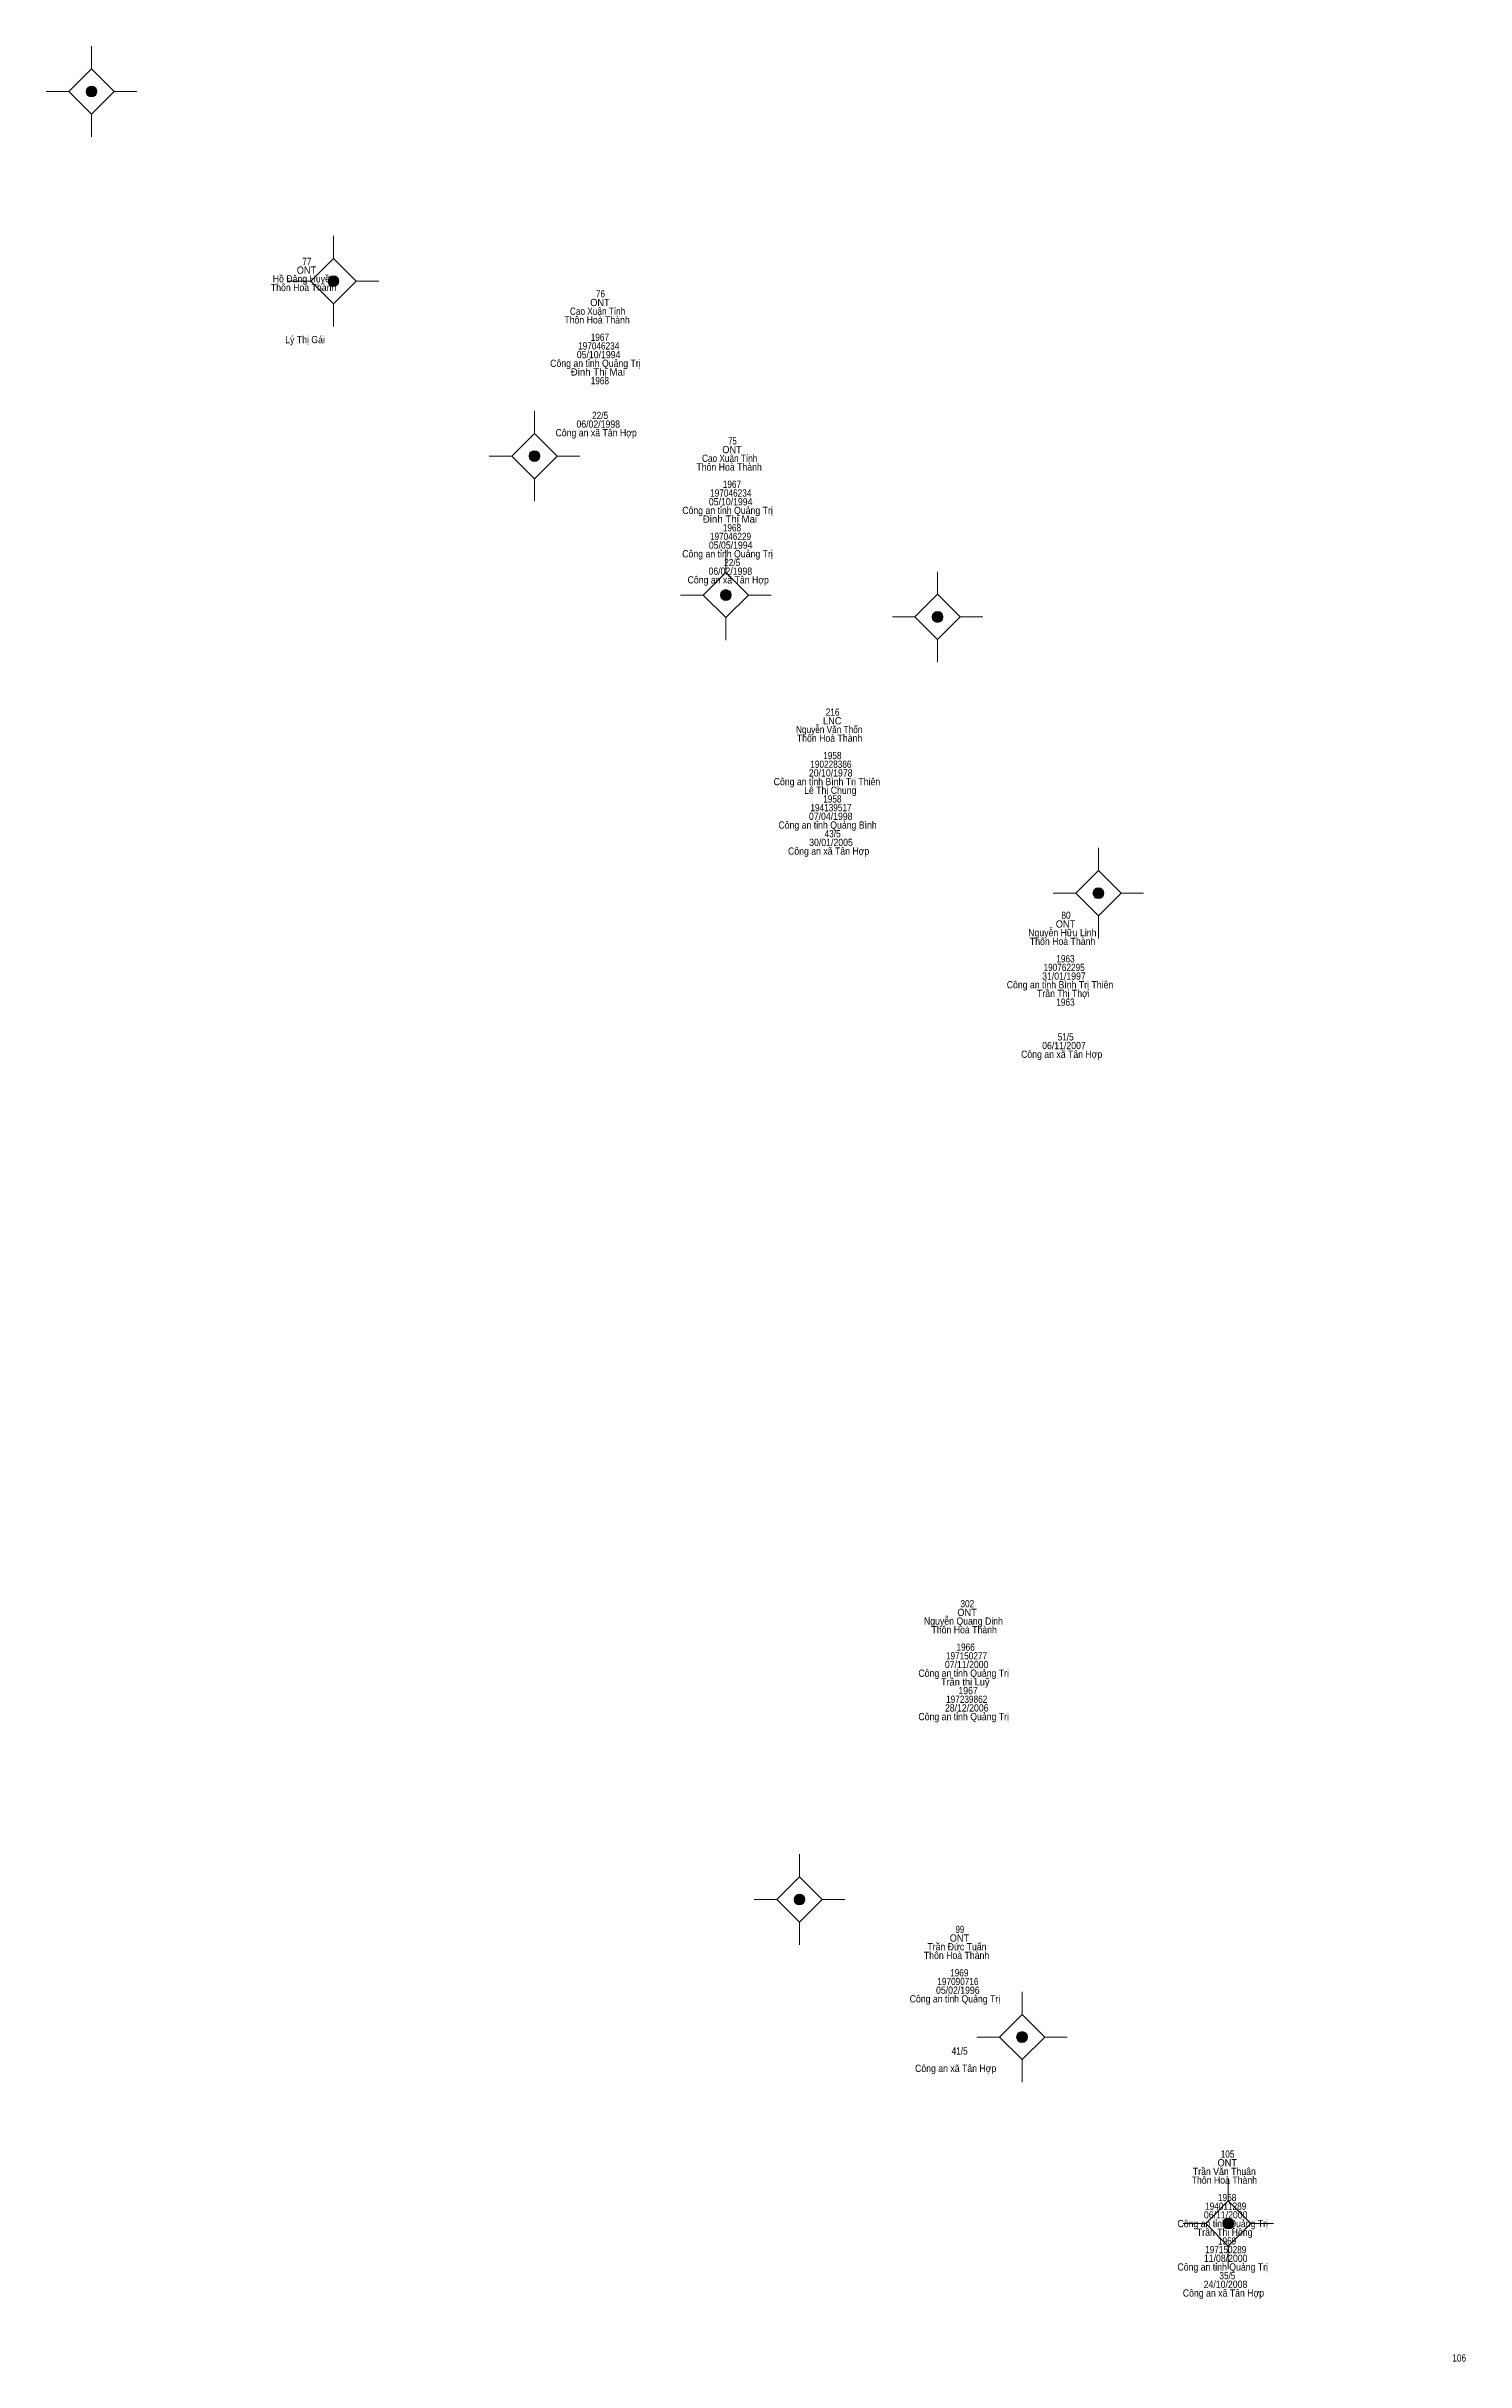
# Model space of a CAD drawing. Header units: metres. Extents: x 548452 to 551009, y 1840956 to 1844548.
# Drawn here: x 550385.9 to 550464.4, y 1841614.3 to 1841742.3 of the extents above; entities that cross this region are included whole.
import ezdxf
from ezdxf.enums import TextEntityAlignment as Align

# ---------------------------------------------------------------- set-up
doc = ezdxf.new("R2010")
doc.units = ezdxf.units.M
doc.header["$LTSCALE"] = 0.16
doc.layers.add('11', color=7, linetype='Continuous', lineweight=13)
doc.layers.add('15', color=7, linetype='Continuous')

msp = doc.modelspace()

# ---------------------------------------------------------------- hatches: boundary and pattern name
at = {"layer": '11'}
for points in [[(550388.7195, 1841739.78, 1), (550388.1195, 1841739.78, 1)], [(550402.0895, 1841729.3, 1), (550401.4895, 1841729.3, 1)], [(550413.1995, 1841719.63, 1), (550412.5995, 1841719.63, 1)], [(550423.7795, 1841711.95, 1), (550423.1795, 1841711.95, 1)], [(550435.4795, 1841710.74, 1), (550434.8795, 1841710.74, 1)], [(550444.3695, 1841695.47, 1), (550443.7695, 1841695.47, 1)], [(550427.8495, 1841639.85, 1), (550427.2495, 1841639.85, 1)], [(550440.1495, 1841632.25, 1), (550439.5495, 1841632.25, 1)], [(550451.5495, 1841621.94, 1), (550450.9495, 1841621.94, 1)]]:
    msp.add_hatch(color=256, dxfattribs=at).paths.add_polyline_path(points)

# ---------------------------------------------------------------- linework, layer by layer
for p, q in [((550388.42, 1841742.28), (550388.42, 1841741.03)), ((550387.17, 1841739.78), (550385.92, 1841739.78)), ((550390.92, 1841739.78), (550389.67, 1841739.78)), ((550388.42, 1841738.53), (550388.42, 1841737.28)), ((550401.79, 1841731.8), (550401.79, 1841730.55)), ((550400.54, 1841729.3), (550399.29, 1841729.3)), ((550404.29, 1841729.3), (550403.04, 1841729.3)), ((550401.79, 1841728.05), (550401.79, 1841726.8)), ((550412.9, 1841722.13), (550412.9, 1841720.88)), ((550411.65, 1841719.63), (550410.4, 1841719.63)), ((550415.4, 1841719.63), (550414.15, 1841719.63)), ((550412.9, 1841718.38), (550412.9, 1841717.13)), ((550423.48, 1841714.45), (550423.48, 1841713.2)), ((550435.18, 1841713.24), (550435.18, 1841711.99)), ((550422.23, 1841711.95), (550420.98, 1841711.95)), ((550425.98, 1841711.95), (550424.73, 1841711.95)), ((550423.48, 1841710.7), (550423.48, 1841709.45)), ((550433.93, 1841710.74), (550432.68, 1841710.74)), ((550437.68, 1841710.74), (550436.43, 1841710.74)), ((550435.18, 1841709.49), (550435.18, 1841708.24)), ((550444.07, 1841697.97), (550444.07, 1841696.72)), ((550442.82, 1841695.47), (550441.57, 1841695.47)), ((550446.57, 1841695.47), (550445.32, 1841695.47)), ((550444.07, 1841694.22), (550444.07, 1841692.97)), ((550427.55, 1841642.35), (550427.55, 1841641.1)), ((550426.3, 1841639.85), (550425.05, 1841639.85)), ((550430.05, 1841639.85), (550428.8, 1841639.85)), ((550427.55, 1841638.6), (550427.55, 1841637.35)), ((550439.85, 1841634.75), (550439.85, 1841633.5)), ((550438.6, 1841632.25), (550437.35, 1841632.25)), ((550442.35, 1841632.25), (550441.1, 1841632.25)), ((550439.85, 1841631), (550439.85, 1841629.75)), ((550451.25, 1841624.44), (550451.25, 1841623.19)), ((550450, 1841621.94), (550448.75, 1841621.94)), ((550453.75, 1841621.94), (550452.5, 1841621.94)), ((550451.25, 1841620.69), (550451.25, 1841619.44))]:
    msp.add_line(p, q, dxfattribs=at)
for points in [[(550388.42, 1841741.03), (550387.17, 1841739.78), (550388.42, 1841738.53), (550389.67, 1841739.78)], [(550401.79, 1841730.55), (550400.54, 1841729.3), (550401.79, 1841728.05), (550403.04, 1841729.3)], [(550412.9, 1841720.88), (550411.65, 1841719.63), (550412.9, 1841718.38), (550414.15, 1841719.63)], [(550423.48, 1841713.2), (550422.23, 1841711.95), (550423.48, 1841710.7), (550424.73, 1841711.95)], [(550435.18, 1841711.99), (550433.93, 1841710.74), (550435.18, 1841709.49), (550436.43, 1841710.74)], [(550444.07, 1841696.72), (550442.82, 1841695.47), (550444.07, 1841694.22), (550445.32, 1841695.47)], [(550427.55, 1841641.1), (550426.3, 1841639.85), (550427.55, 1841638.6), (550428.8, 1841639.85)], [(550439.85, 1841633.5), (550438.6, 1841632.25), (550439.85, 1841631), (550441.1, 1841632.25)], [(550451.25, 1841623.19), (550450, 1841621.94), (550451.25, 1841620.69), (550452.5, 1841621.94)]]:
    msp.add_lwpolyline(points, close=True, dxfattribs=at)
for centre in [(550388.4195, 1841739.78), (550401.7895, 1841729.3), (550412.8995, 1841719.63), (550423.4795, 1841711.95), (550435.1795, 1841710.74), (550444.0695, 1841695.47), (550427.5495, 1841639.85), (550439.8495, 1841632.25), (550451.2495, 1841621.94)]:
    msp.add_circle(centre, 0.3, dxfattribs=at)

# ---------------------------------------------------------------- texts
at = {"layer": '15'}
for s, width, p in [('ONT', 0.95, (550400.3, 1841729.71)), ('77', 0.85, (550400.32, 1841730.19)), ('Thôn Hoà Thành', 0.9, (550400.14, 1841728.75)), ('Hồ Đăng Huyền', 0.9, (550400.15, 1841729.23)), ('76', 0.85, (550416.545, 1841728.4)), ('Cao Xuân Tính', 0.85, (550416.39, 1841727.44)), ('ONT', 0.95, (550416.52, 1841727.92)), ('Lý Thị Gái', 0.9, (550400.22, 1841725.87)), ('Thôn Hoà Thành', 0.9, (550416.36, 1841726.96)), ('1967', 0.85, (550416.515, 1841726)), ('Công an tỉnh Quảng Trị', 0.9, (550416.27, 1841724.56)), ('05/10/1994', 0.9, (550416.445, 1841725.04)), ('197046234', 0.85, (550416.45, 1841725.52)), ('1968', 0.85, (550416.515, 1841723.6)), ('Công an xã Tân Hợp', 0.9, (550416.31, 1841720.72)), ('06/02/1998', 0.9, (550416.425, 1841721.2)), ('22/5', 0.85, (550416.53, 1841721.68)), ('Cao Xuân Tính', 0.85, (550423.69, 1841719.31)), ('ONT', 0.95, (550423.82, 1841719.79)), ('75', 0.8, (550423.845, 1841720.27)), ('Thôn Hoà Thành', 0.9, (550423.66, 1841718.83)), ('05/10/1994', 0.9, (550423.745, 1841716.91)), ('197046234', 0.85, (550423.75, 1841717.39)), ('1967', 0.85, (550423.815, 1841717.87)), ('Công an tỉnh Quảng Trị', 0.9, (550423.57, 1841716.43)), ('05/05/1994', 0.9, (550423.745, 1841714.51)), ('197046229', 0.85, (550423.735, 1841714.99)), ('1968', 0.85, (550423.815, 1841715.47)), ('Công an tỉnh Quảng Trị', 0.9, (550423.57, 1841714.03)), ('06/02/1998', 0.9, (550423.725, 1841713.07)), ('22/5', 0.85, (550423.83, 1841713.55)), ('Công an xã Tân Hợp', 0.9, (550423.61, 1841712.59)), ('216', 0.85, (550429.38, 1841705.28)), ('Nguyễn Văn Thốn', 0.85, (550429.19, 1841704.32)), ('LNC', 0.95, (550429.36, 1841704.8)), ('Thôn Hoà Thành', 0.9, (550429.21, 1841703.84)), ('1958', 0.85, (550429.365, 1841702.88)), ('Công an tỉnh Bình Trị Thiên', 0.9, (550429.065, 1841701.44)), ('20/10/1978', 0.9, (550429.275, 1841701.92)), ('190228386', 0.85, (550429.285, 1841702.4)), ('Lê Thị Chung', 0.9, (550429.25, 1841700.96)), ('1958', 0.85, (550429.365, 1841700.48)), ('Công an tỉnh Quảng Bình', 0.9, (550429.1, 1841699.04)), ('07/04/1998', 0.9, (550429.275, 1841699.52)), ('194139517', 0.85, (550429.29, 1841700)), ('Công an xã Tân Hợp', 0.9, (550429.16, 1841697.6)), ('30/01/2005', 0.9, (550429.29, 1841698.08)), ('43/5', 0.85, (550429.38, 1841698.56)), ('80', 0.85, (550442.28, 1841694.05)), ('Nguyễn Hữu Linh', 0.9, (550442.075, 1841693.09)), ('Thôn Hoà Thành', 0.9, (550442.09, 1841692.61)), ('ONT', 0.95, (550442.25, 1841693.57)), ('1963', 0.85, (550442.25, 1841691.65)), ('Công an tỉnh Bình Trị Thiên', 0.9, (550441.945, 1841690.21)), ('31/01/1997', 0.9, (550442.165, 1841690.69)), ('190762295', 0.85, (550442.175, 1841691.17)), ('Trần Thị Thợi', 0.9, (550442.135, 1841689.73)), ('1963', 0.85, (550442.25, 1841689.25)), ('51/5', 0.85, (550442.26, 1841687.33)), ('Công an xã Tân Hợp', 0.9, (550442.04, 1841686.37)), ('06/11/2007', 0.9, (550442.165, 1841686.85)), ('ONT', 0.95, (550436.81, 1841655.52)), ('302', 0.85, (550436.825, 1841656)), ('Nguyễn Quang Dinh', 0.9, (550436.61, 1841655.04)), ('Thôn Hoà Thành', 0.9, (550436.65, 1841654.56)), (' 197150277', 0.85, (550436.715, 1841653.12)), ('1966 ', 0.85, (550436.795, 1841653.6)), (' Công an tỉnh Quảng Trị', 0.9, (550436.555, 1841652.16)), ('Trần thị Luỹ', 0.95, (550436.71, 1841651.68)), (' 07/11/2000', 0.9, (550436.72, 1841652.64)), (' 28/12/2006', 0.9, (550436.725, 1841650.24)), (' 197239862', 0.85, (550436.725, 1841650.72)), (' 1967', 0.9, (550436.8, 1841651.2)), (' Công an tỉnh Quảng Trị', 0.9, (550436.555, 1841649.76)), ('ONT', 0.95, (550436.39, 1841637.52)), ('99', 0.8, (550436.415, 1841638)), ('Thôn Hoà Thành', 0.9, (550436.23, 1841636.56)), ('Trần Đức Tuấn', 0.9, (550436.25, 1841637.04)), ('197090716', 0.85, (550436.305, 1841635.12)), ('1969', 0.85, (550436.38, 1841635.6)), ('Công an tỉnh Quảng Trị', 0.9, (550436.14, 1841634.16)), ('05/02/1996', 0.9, (550436.3, 1841634.64)), ('41/5', 0.85, (550436.4, 1841631.28)), ('Công an xã Tân Hợp', 0.9, (550436.18, 1841630.32)), ('Trần Văn Thuân', 0.9, (550451.03, 1841624.62)), ('ONT', 0.95, (550451.19, 1841625.1)), ('105', 0.85, (550451.21, 1841625.58)), ('Thôn Hoà Thành', 0.9, (550451.03, 1841624.14)), ('06/11/2000', 0.9, (550451.105, 1841622.22)), ('194011289', 0.85, (550451.105, 1841622.7)), ('1968', 0.85, (550451.185, 1841623.18)), ('Công an tỉnh Quảng Trị', 0.9, (550450.94, 1841621.74)), ('Trần Thị Hồng', 0.9, (550451.05, 1841621.26)), ('11/08/2000', 0.9, (550451.105, 1841619.82)), ('197150289', 0.85, (550451.105, 1841620.3)), ('1969', 0.85, (550451.18, 1841620.78)), ('Công an tỉnh Quảng Trị', 0.9, (550450.94, 1841619.34)), ('24/10/2008', 0.9, (550451.095, 1841618.38)), ('35/5', 0.85, (550451.2, 1841618.86)), ('Công an xã Tân Hợp', 0.9, (550450.98, 1841617.9)), ('106', 0.85, (550464.01, 1841614.31))]:
    msp.add_text(s, height=0.4, dxfattribs=dict(at, width=width)).set_placement(p, align=Align.CENTER)
for p in [(550416.405, 1841724.08), (550423.705, 1841715.95)]:
    msp.add_text('Đinh Thị Mai', height=0.4, dxfattribs=at).set_placement(p, align=Align.CENTER)

doc.saveas('drawing.dxf')
